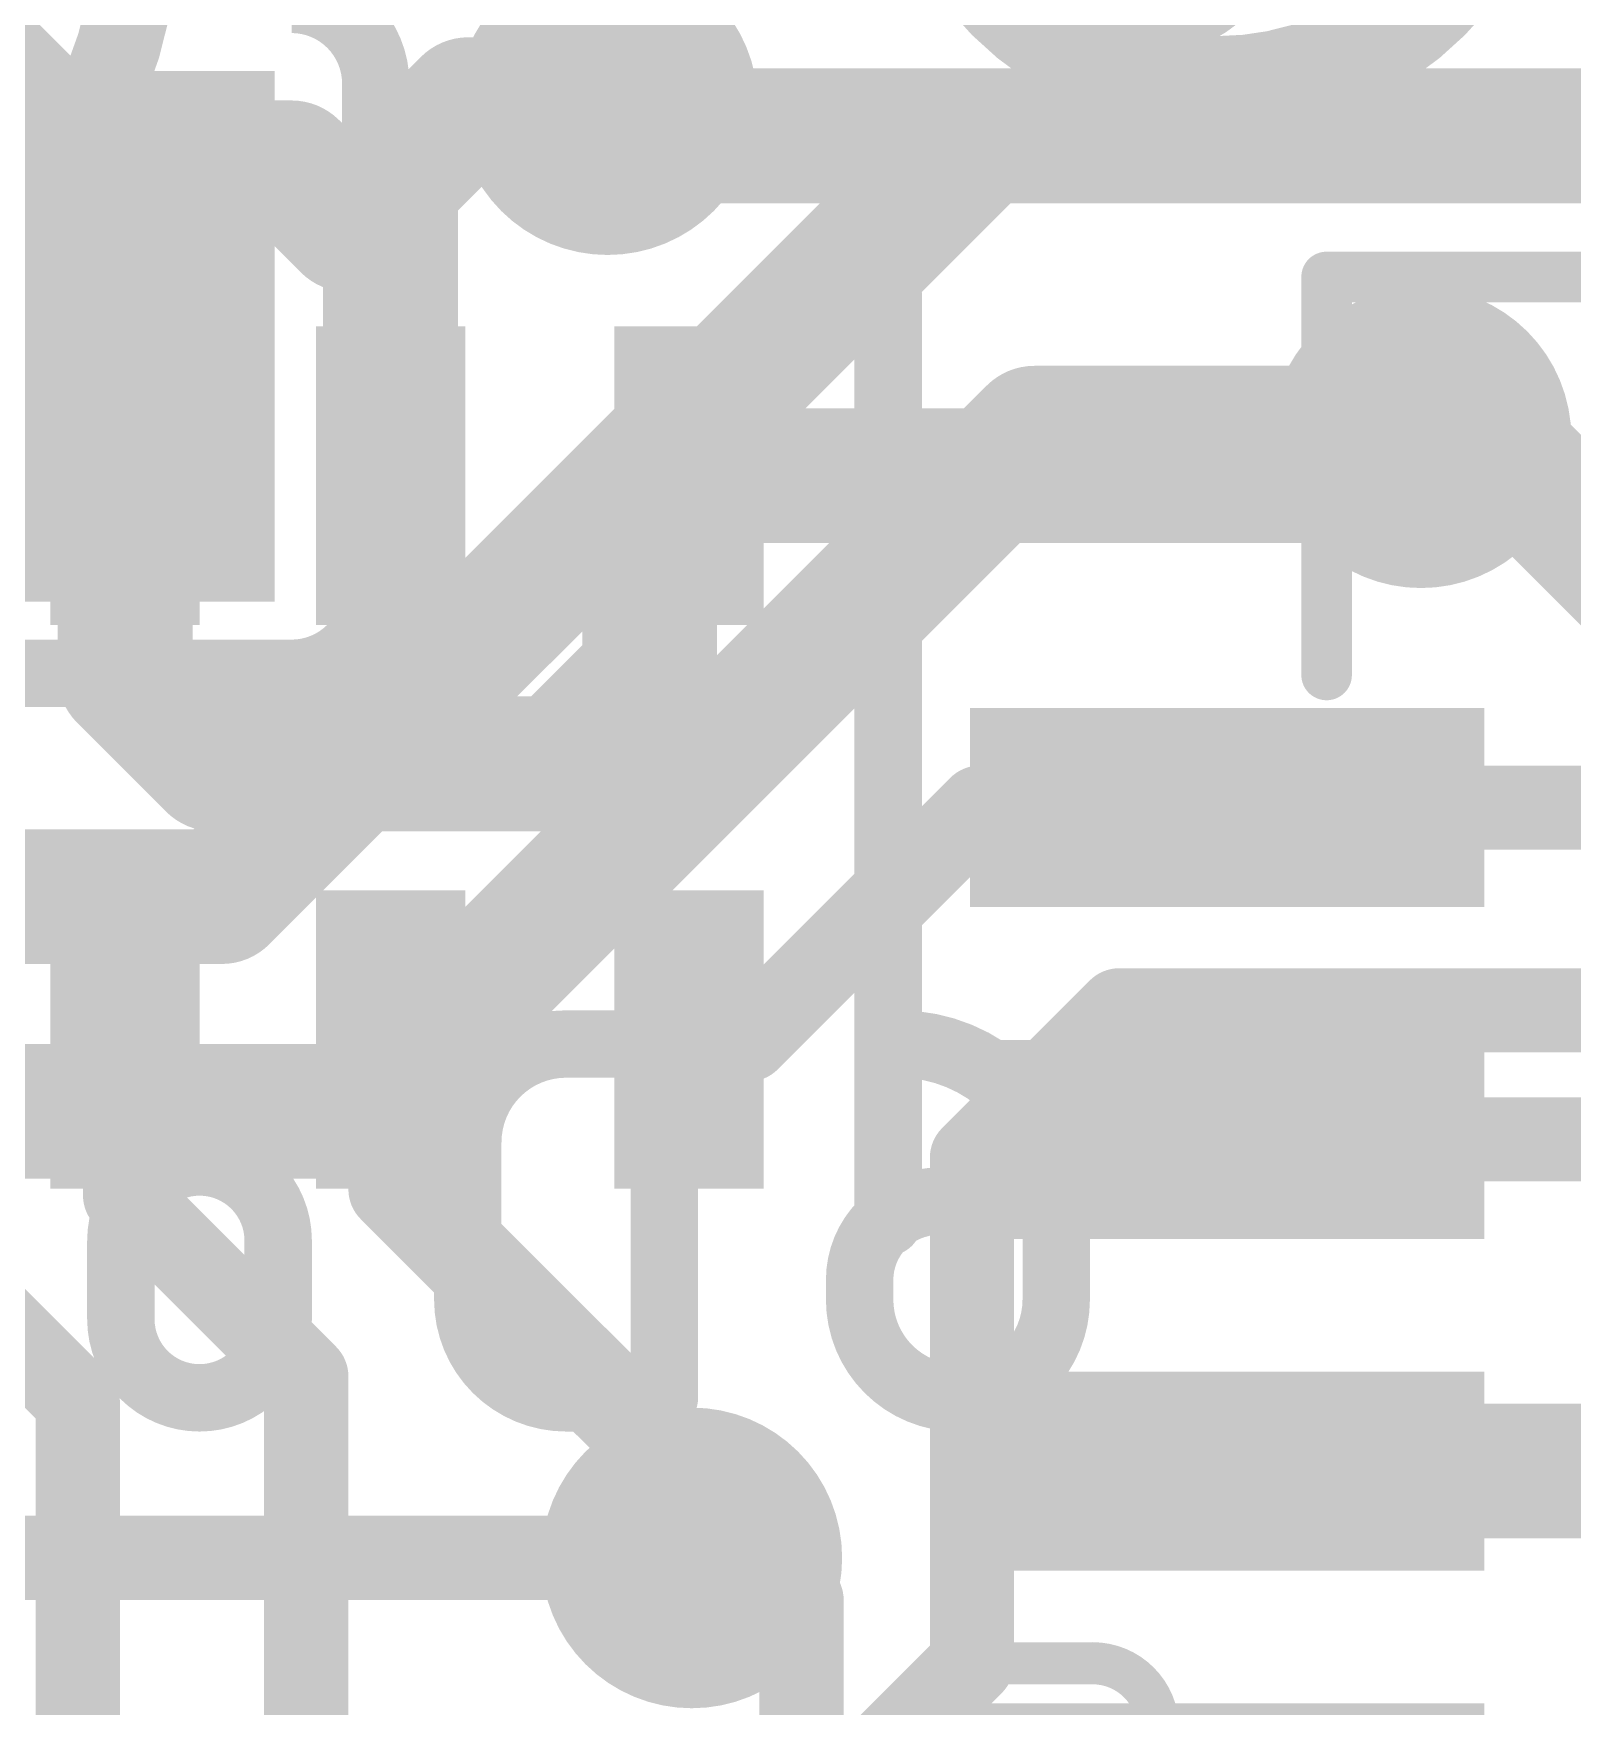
# Model space of a CAD drawing. Extents: x -0.1 to 34.3, y -4.7 to 17.9.
# Drawn here: x 16.75 to 21.39, y 7.68 to 12.72 of the extents above; entities that cross this region are included whole.
import ezdxf

# ---------------------------------------------------------------- set-up
doc = ezdxf.new("R2010")
doc.units = 0
for name, color, linetype in [('1', 12, 'CONTINUOUS'), ('16', 5, 'CONTINUOUS'), ('18', 110, 'CONTINUOUS'), ('21', 40, 'CONTINUOUS'), ('22', 6, 'CONTINUOUS')]:
    doc.layers.add(name, color=color, linetype=linetype)

# ---------------------------------------------------------------- blocks, each defined once
blk = doc.blocks.new('RECT')
blk.add_solid([(-0.5, -0.5), (0.5, -0.5), (-0.5, 0.5), (0.5, 0.5)])
blk = doc.blocks.new('PIE')
at = {"const_width": 0.5}
blk.add_lwpolyline([(0, -0.25, 1), (0, 0.25, 1), (0, -0.25)], format="xyb", dxfattribs=at)
blk = doc.blocks.new('ROUNDV')
at = {"const_width": 0.5}
blk.add_lwpolyline([(0, -0.25, 1), (0, 0.25, 1), (0, -0.25)], format="xyb", dxfattribs=at)

msp = doc.modelspace()

# ---------------------------------------------------------------- linework, layer by layer
at = {"layer": '1'}
for points, const_width in [([(17.8244, 12.2746), (18.0593, 12.5095)], 0.4064), ([(18.0593, 12.5095), (18.4785, 12.5095)], 0.4064), ([(17.526, 12.319), (16.1244, 12.319)], 0.4064), ([(17.6974, 12.1476), (17.526, 12.319)], 0.4064), ([(17.6974, 12.1476), (17.8244, 12.2746)], 0.4064), ([(17.8244, 11.391), (17.8244, 12.2746)], 0.4064), ([(20.8162, 11.391), (20.9305, 11.5053)], 0.4064), ([(17.0244, 11.391), (17.0244, 10.7886)], 0.4064), ([(18.7244, 11.391), (18.6055, 11.2721)], 0.4064), ([(18.7244, 11.391), (20.8162, 11.391)], 0.4064), ([(18.6055, 11.2721), (18.6055, 10.795)], 0.4064), ([(18.3325, 10.522), (18.6055, 10.795)], 0.4064), ([(17.0244, 10.7886), (17.291, 10.522)], 0.4064), ([(17.291, 10.522), (18.3325, 10.522)], 0.4064), ([(19.6012, 10.39), (18.9022, 9.691)], 0.254), ([(20.346, 10.39), (19.6012, 10.39)], 0.254), ([(20.346, 10.39), (22.249, 10.39)], 0.254), ([(17.0244, 9.2211), (17.0244, 9.691)], 0.254), ([(17.8244, 9.691), (17.8244, 9.2393)], 0.254), ([(17.8244, 9.691), (17.8244, 9.2901)], 0.254), ([(18.9022, 9.691), (18.7244, 9.691)], 0.254), ([(16.8816, 8.6007), (16.1244, 9.358)], 0.254), ([(20.346, 9.39), (21.709, 9.39)], 0.254), ([(18.7325, 8.382), (17.8244, 9.2901)], 0.254), ([(17.5705, 8.675), (17.0244, 9.2211)], 0.254), ([(19.0634, 8.0003), (17.8244, 9.2393)], 0.254), ([(17.5705, 8.675), (17.5705, 6.1595)], 0.254), ([(16.8816, 5.6746), (16.8816, 8.6007)], 0.254), ([(20.346, 8.39), (21.836, 8.39)], 0.4064), ([(18.7325, 8.128), (18.7325, 8.382)], 0.254), ([(19.0634, 7.0468), (19.0634, 8.0003)], 0.254)]:
    msp.add_lwpolyline(points, dxfattribs=dict(at, const_width=const_width))
for points, const_width in [([(18.0593, 12.6111, 1), (18.0593, 12.4079)], 0.2032), ([(18.1311, 12.4377, 1), (17.9875, 12.5813)], 0.2032), ([(18.4785, 12.4079, 1), (18.4785, 12.6111)], 0.2032), ([(17.5978, 12.3908, 1), (17.4542, 12.2472)], 0.2032), ([(17.526, 12.2174, 1), (17.526, 12.4206)], 0.2032), ([(17.926, 12.2746, 1), (17.7228, 12.2746)], 0.2032), ([(17.8962, 12.2028, 1), (17.7526, 12.3464)], 0.2032), ([(17.7526, 12.3464, 1), (17.8962, 12.2028)], 0.2032), ([(17.6256, 12.2194, 1), (17.7692, 12.0758)], 0.2032), ([(17.6256, 12.0758, 1), (17.7692, 12.2194)], 0.2032), ([(21.0023, 11.4335, 1), (20.8587, 11.5771)], 0.2032), ([(17.126, 11.391, 1), (16.9228, 11.391)], 0.2032), ([(18.7244, 11.4926, 1), (18.7244, 11.2894)], 0.2032), ([(18.7962, 11.3192, 1), (18.6526, 11.4628)], 0.2032), ([(20.7444, 11.4628, 1), (20.888, 11.3192)], 0.2032), ([(20.8162, 11.2894, 1), (20.8162, 11.4926)], 0.2032), ([(17.7228, 11.391, 1), (17.926, 11.391)], 0.2032), ([(18.7071, 11.2721, 1), (18.5039, 11.2721)], 0.2032), ([(18.5337, 11.3439, 1), (18.6773, 11.2003)], 0.2032), ([(18.6773, 10.7232, 1), (18.5337, 10.8668)], 0.2032), ([(17.0962, 10.8604, 1), (16.9526, 10.7168)], 0.2032), ([(18.5039, 10.795, 1), (18.7071, 10.795)], 0.2032), ([(16.9228, 10.7886, 1), (17.126, 10.7886)], 0.2032), ([(17.291, 10.6236, 1), (17.291, 10.4204)], 0.2032), ([(17.2192, 10.4502, 1), (17.3628, 10.5938)], 0.2032), ([(18.2607, 10.5938, 1), (18.4043, 10.4502)], 0.2032), ([(18.3325, 10.4204, 1), (18.3325, 10.6236)], 0.2032), ([(19.6012, 10.4535, 1), (19.6012, 10.3265)], 0.127), ([(19.6461, 10.3451, 1), (19.5563, 10.4349)], 0.127), ([(20.346, 10.4535, 1), (20.346, 10.3265)], 0.127), ([(20.346, 10.3265, 1), (20.346, 10.4535)], 0.127), ([(17.0879, 9.691, 1), (16.9609, 9.691)], 0.127), ([(17.8879, 9.691, 1), (17.7609, 9.691)], 0.127), ([(17.8879, 9.691, 1), (17.7609, 9.691)], 0.127), ([(18.7244, 9.7545, 1), (18.7244, 9.6275)], 0.127), ([(18.8573, 9.7359, 1), (18.9471, 9.6461)], 0.127), ([(18.9022, 9.6275, 1), (18.9022, 9.7545)], 0.127), ([(20.346, 9.4535, 1), (20.346, 9.3265)], 0.127), ([(17.8693, 9.335, 1), (17.7795, 9.2452)], 0.127), ([(17.0693, 9.266, 1), (16.9795, 9.1762)], 0.127), ([(17.8693, 9.2842, 1), (17.7795, 9.1944)], 0.127), ([(17.7609, 9.2901, 1), (17.8879, 9.2901)], 0.127), ([(16.9609, 9.2211, 1), (17.0879, 9.2211)], 0.127), ([(17.7609, 9.2393, 1), (17.8879, 9.2393)], 0.127), ([(17.634, 8.675, 1), (17.507, 8.675)], 0.127), ([(17.5256, 8.6301, 1), (17.6154, 8.7199)], 0.127), ([(16.9451, 8.6007, 1), (16.8181, 8.6007)], 0.127), ([(16.8367, 8.5558, 1), (16.9265, 8.6457)], 0.127), ([(20.346, 8.4916, 1), (20.346, 8.2884)], 0.2032), ([(18.796, 8.382, 1), (18.669, 8.382)], 0.127), ([(18.6876, 8.3371, 1), (18.7774, 8.4269)], 0.127), ([(18.669, 8.128, 1), (18.796, 8.128)], 0.127), ([(19.1269, 8.0003, 1), (18.9999, 8.0003)], 0.127), ([(19.0185, 7.9554, 1), (19.1083, 8.0452)], 0.127)]:
    msp.add_lwpolyline(points, format="xyb", dxfattribs=dict(at, const_width=const_width))
at = {"layer": '16'}
for points, const_width in [([(16.891, 12.446), (16.51, 12.827)], 0.254), ([(18.4785, 12.5095), (18.5723, 12.4157)], 0.4064), ([(19.6093, 12.4157), (17.3155, 10.1219)], 0.4064), ([(19.6093, 12.4157), (18.5723, 12.4157)], 0.4064), ([(22.9778, 12.4157), (19.6093, 12.4157)], 0.4064), ([(16.891, 12.446), (16.891, 11.811)], 0.254), ([(17.7205, 9.4742), (19.7652, 11.5189)], 0.4064), ([(19.7652, 11.5189), (20.9169, 11.5189)], 0.4064), ([(20.9169, 11.5189), (20.9305, 11.5053)], 0.4064), ([(21.1337, 11.5053), (20.9305, 11.5053)], 0.4064), ([(22.733, 9.906), (21.1337, 11.5053)], 0.4064), ([(17.3155, 10.1219), (14.9522, 10.1219)], 0.4064), ([(20.0216, 9.779), (19.5771, 9.3345)], 0.254), ([(21.59, 9.779), (20.0216, 9.779)], 0.254), ([(15.2682, 9.4742), (17.7205, 9.4742)], 0.4064), ([(19.5771, 9.3345), (19.5771, 7.8105)], 0.254), ([(18.7325, 8.128), (16.2765, 8.128)], 0.254), ([(19.5771, 7.8105), (19.0691, 7.3025)], 0.254)]:
    msp.add_lwpolyline(points, dxfattribs=dict(at, const_width=const_width))
for points, const_width in [([(18.5503, 12.5813, 1), (18.4067, 12.4377)], 0.2032), ([(18.5723, 12.5173, 1), (18.5723, 12.3141)], 0.2032), ([(19.6093, 12.5173, 1), (19.6093, 12.3141)], 0.2032), ([(19.6812, 12.3439, 1), (19.5375, 12.4875)], 0.2032), ([(19.6093, 12.3141, 1), (19.6093, 12.5173)], 0.2032), ([(16.9545, 12.446, 1), (16.8275, 12.446)], 0.127), ([(18.5005, 12.3439, 1), (18.6441, 12.4875)], 0.2032), ([(16.8461, 12.4011, 1), (16.9359, 12.4909)], 0.127), ([(16.8275, 11.811, 1), (16.9545, 11.811)], 0.127), ([(19.7652, 11.6205, 1), (19.7652, 11.4173)], 0.2032), ([(19.837, 11.4471, 1), (19.6933, 11.5907)], 0.2032), ([(20.9887, 11.5907, 1), (20.8451, 11.4471)], 0.2032), ([(20.9305, 11.6069, 1), (20.9305, 11.4037)], 0.2032), ([(20.9169, 11.4173, 1), (20.9169, 11.6205)], 0.2032), ([(21.2055, 11.5771, 1), (21.0619, 11.4335)], 0.2032), ([(21.1337, 11.4037, 1), (21.1337, 11.6069)], 0.2032), ([(20.8587, 11.4335, 1), (21.0023, 11.5771)], 0.2032), ([(17.2437, 10.1937, 1), (17.3874, 10.0501)], 0.2032), ([(17.3155, 10.0203, 1), (17.3155, 10.2235)], 0.2032), ([(20.0216, 9.8425, 1), (20.0216, 9.7155)], 0.127), ([(20.0665, 9.7341, 1), (19.9767, 9.8239)], 0.127), ([(17.6486, 9.546, 1), (17.7923, 9.4024)], 0.2032), ([(17.7205, 9.3726, 1), (17.7205, 9.5758)], 0.2032), ([(19.6406, 9.3345, 1), (19.5136, 9.3345)], 0.127), ([(19.5322, 9.3794, 1), (19.622, 9.2896)], 0.127), ([(18.7325, 8.0645, 1), (18.7325, 8.1915)], 0.127), ([(19.622, 7.7656, 1), (19.5322, 7.8554)], 0.127), ([(19.5136, 7.8105, 1), (19.6406, 7.8105)], 0.127)]:
    msp.add_lwpolyline(points, format="xyb", dxfattribs=dict(at, const_width=const_width))
at = {"layer": '21'}
for points, const_width in [([(16.129, 12.0382, 1), (16.129, 13.8698, 1), (16.129, 12.0382)], 0.254), ([(20.6841, 11.99, 1), (20.6079, 11.99)], 0.0762), ([(20.646, 12.0281, 1), (20.646, 11.9519)], 0.0762), ([(19.3752, 11.941, 1), (19.2736, 11.941)], 0.1016), ([(20.6079, 10.79, 1), (20.6841, 10.79)], 0.0762), ([(19.2736, 9.141, 1), (19.3752, 9.141)], 0.1016)]:
    msp.add_lwpolyline(points, format="xyb", dxfattribs=dict(at, const_width=const_width))
for points, const_width in [([(20.646, 10.79), (20.646, 11.99)], 0.1524), ([(20.646, 11.99), (23.246, 11.99)], 0.1524), ([(19.3244, 11.941), (19.3244, 9.141)], 0.2032)]:
    msp.add_lwpolyline(points, dxfattribs=dict(at, const_width=const_width))
at = {"layer": '22'}
for points, const_width in [([(20.32, 12.564, 1), (20.32, 14.36, 1), (20.32, 12.564)], 0.3048), ([(17.78, 12.573, 0.4142), (17.526, 12.827)], 0.2032), ([(17.8308, 12.573, 1), (17.7292, 12.573)], 0.1016), ([(17.7292, 12.573, 1), (17.8308, 12.573)], 0.1016), ([(17.526, 10.795, 0.4142), (17.78, 11.049)], 0.2032), ([(17.8308, 11.049, 1), (17.7292, 11.049)], 0.1016), ([(17.7292, 11.049, 1), (17.8308, 11.049)], 0.1016), ([(17.526, 10.8458, 1), (17.526, 10.7442)], 0.1016), ([(17.526, 10.7442, 1), (17.526, 10.8458)], 0.1016), ([(18.3536, 9.6774, 0.4142), (18.0573, 9.3811)], 0.2032), ([(18.3536, 9.7282, 1), (18.3536, 9.6266)], 0.1016), ([(18.3536, 9.6266, 1), (18.3536, 9.7282)], 0.1016), ([(18.7007, 9.6774, 1), (18.5991, 9.6774)], 0.1016), ([(18.6499, 9.6266, 1), (18.6499, 9.7282)], 0.1016), ([(19.831, 9.2033, 0.4142), (19.3569, 9.6774)], 0.2032), ([(19.3569, 9.7282, 1), (19.3569, 9.6266)], 0.1016), ([(18.1081, 9.3811, 1), (18.0065, 9.3811)], 0.1016), ([(17.4858, 9.0847, 1), (17.0116, 9.0847)], 0.2032), ([(18.0065, 9.3811, 1), (18.1081, 9.3811)], 0.1016), ([(19.4754, 9.2033, 0.4142), (19.2384, 8.9662)], 0.2032), ([(19.4754, 9.2541, 1), (19.4754, 9.1525)], 0.1016), ([(19.4754, 9.1525, 1), (19.4754, 9.2541)], 0.1016), ([(19.8818, 9.2033, 1), (19.7802, 9.2033)], 0.1016), ([(19.831, 9.1525, 1), (19.831, 9.2541)], 0.1016), ([(19.7802, 9.2033, 1), (19.8818, 9.2033)], 0.1016), ([(17.0624, 9.0847, 1), (16.9608, 9.0847)], 0.1016), ([(17.5366, 9.0847, 1), (17.435, 9.0847)], 0.1016), ([(16.9608, 9.0847, 1), (17.0624, 9.0847)], 0.1016), ([(17.435, 9.0847, 1), (17.5366, 9.0847)], 0.1016), ([(19.2892, 8.9662, 1), (19.1876, 8.9662)], 0.1016), ([(18.0573, 8.9069, 0.4142), (18.3536, 8.6106)], 0.2032), ([(18.1081, 8.9069, 1), (18.0065, 8.9069)], 0.1016), ([(19.1876, 8.9662, 1), (19.2892, 8.9662)], 0.1016), ([(19.2384, 8.9069, 1), (19.831, 8.9069)], 0.2032), ([(19.2892, 8.9069, 1), (19.1876, 8.9069)], 0.1016), ([(19.8818, 8.9069, 1), (19.7802, 8.9069)], 0.1016), ([(17.0116, 8.8477, 1), (17.4858, 8.8477)], 0.2032), ([(17.0624, 8.8477, 1), (16.9608, 8.8477)], 0.1016), ([(17.5366, 8.8477, 1), (17.435, 8.8477)], 0.1016), ([(18.0065, 8.9069, 1), (18.1081, 8.9069)], 0.1016), ([(19.1876, 8.9069, 1), (19.2892, 8.9069)], 0.1016), ([(19.7802, 8.9069, 1), (19.8818, 8.9069)], 0.1016), ([(16.9608, 8.8477, 1), (17.0624, 8.8477)], 0.1016), ([(17.435, 8.8477, 1), (17.5366, 8.8477)], 0.1016), ([(18.3536, 8.6614, 1), (18.3536, 8.5598)], 0.1016), ([(18.3536, 8.5598, 1), (18.3536, 8.6614)], 0.1016), ([(18.6499, 8.5598, 1), (18.6499, 8.6614)], 0.1016), ([(18.5991, 8.6106, 1), (18.7007, 8.6106)], 0.1016), ([(19.6441, 7.8422, 1), (19.6441, 7.7788)], 0.0635), ([(20.138, 7.6129, 0.4142), (19.9405, 7.8105)], 0.127), ([(19.9405, 7.8423, 1), (19.9405, 7.7788)], 0.0635), ([(19.9405, 7.7788, 1), (19.9405, 7.8422)], 0.0635)]:
    msp.add_lwpolyline(points, format="xyb", dxfattribs=dict(at, const_width=const_width))
for points, const_width in [([(17.78, 12.573), (17.78, 11.049)], 0.2032), ([(14.732, 10.795), (17.526, 10.795)], 0.2032), ([(18.6499, 9.6774), (18.3536, 9.6774)], 0.2032), ([(18.6499, 8.6106), (18.6499, 9.6774)], 0.2032), ([(18.0573, 9.3811), (18.0573, 8.9069)], 0.2032), ([(19.831, 9.2033), (19.4754, 9.2033)], 0.2032), ([(19.831, 8.9069), (19.831, 9.2033)], 0.2032), ([(17.0116, 9.0847), (17.0116, 8.8477)], 0.2032), ([(17.4858, 8.8477), (17.4858, 9.0847)], 0.2032), ([(19.2384, 8.9662), (19.2384, 8.9069)], 0.2032), ([(18.3536, 8.6106), (18.6499, 8.6106)], 0.2032), ([(19.9405, 7.8105), (19.6441, 7.8105)], 0.127)]:
    msp.add_lwpolyline(points, dxfattribs=dict(at, const_width=const_width))

# ---------------------------------------------------------------- block references
at = {"layer": '1'}
msp.add_blockref('PIE', (20.066, 13.1445), dxfattribs=at)
at = {"layer": '1', "rotation": 180}
for p, xscale, yscale in [((17.0244, 11.391), 0.45, 0.9), ((17.8244, 11.391), 0.45, 0.9), ((18.7244, 11.391), 0.45, 0.9), ((20.346, 10.39), 1.55, 0.6), ((17.0244, 9.691), 0.45, 0.9), ((17.8244, 9.691), 0.45, 0.9), ((18.7244, 9.691), 0.45, 0.9), ((20.346, 9.39), 1.55, 0.6), ((20.346, 8.39), 1.55, 0.6), ((20.346, 7.39), 1.55, 0.6)]:
    msp.add_blockref('RECT', p, dxfattribs=dict(at, xscale=xscale, yscale=yscale))
at = {"layer": '16', "xscale": 1.1684, "yscale": 1.6002}
msp.add_blockref('RECT', (16.891, 11.811), dxfattribs=at)
at = {"layer": '18', "xscale": 0.9064, "yscale": 0.9064}
for p in [(18.4785, 12.5095), (18.4785, 12.5095), (20.9305, 11.5053), (20.9305, 11.5053), (18.7325, 8.128), (18.7325, 8.128)]:
    msp.add_blockref('ROUNDV', p, dxfattribs=at)

doc.saveas('drawing.dxf')
